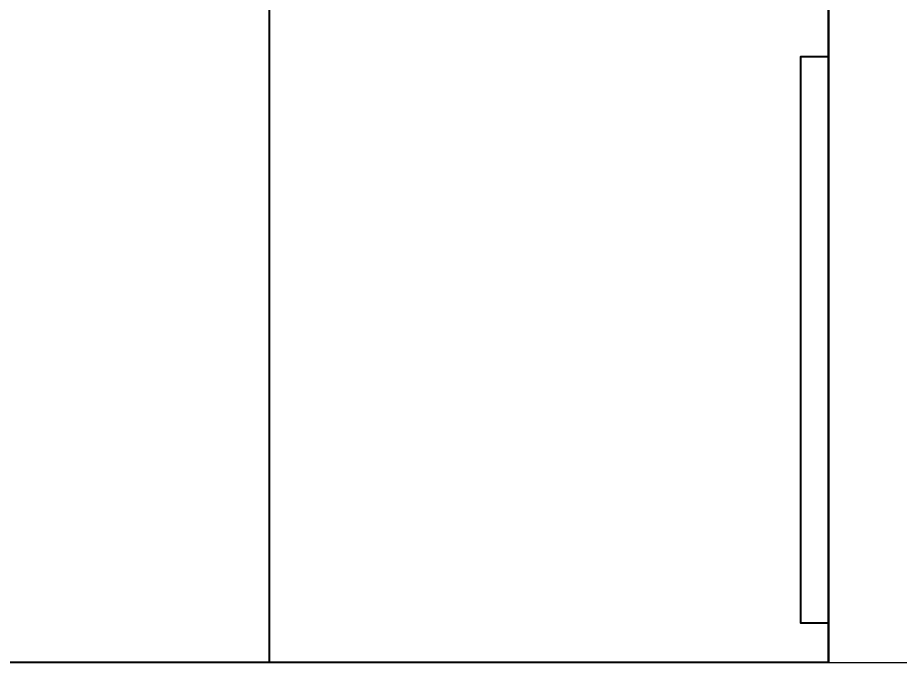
# Model space of a CAD drawing. Extents: x -178977 to 231842, y -29287 to 19916.
# Drawn here: x 23151 to 23939, y -12830 to -12253 of the extents above; entities that cross this region are included whole.
import ezdxf
from ezdxf import colors
from ezdxf.entities.mleader import LeaderData, LeaderLine
from ezdxf.math import Vec2, Vec3

# ---------------------------------------------------------------- set-up
doc = ezdxf.new("R2010")
doc.units = 0
doc.header["$LTSCALE"] = 0.25
doc.linetypes.add('DASHDOT', pattern=[25.4, 12.7, -6.35, 0, -6.35])
doc.layers.add('01-First Floor-FUR$0$FALSE CEILING', color=251, linetype='Continuous')
doc.layers.add('01-First Floor-FUR$0$X-WHITE glass', color=255, linetype='Continuous')
for name, color, linetype, lineweight in [('01-First Floor-FUR$0$Walls', 251, 'Continuous', 5), ('E-LITE-CLNG-CNDT', 6, 'DASHDOT', 35), ('E-POWR-TEXT', 6, 'Continuous', 25)]:
    doc.layers.add(name, color=color, linetype=linetype, lineweight=lineweight)
doc.styles.add('DC_Elc_Romans', font='elc_romans.shx', dxfattribs={"width": 0.7})

# ---------------------------------------------------------------- blocks, each defined once
blk = doc.blocks.new('01-First Floor-FUR')
at = {"layer": '01-First Floor-FUR$0$FALSE CEILING', "linetype": 'Continuous'}
blk.add_line((23376, -12830), (23376, -8830), dxfattribs=at)
at = {"layer": '01-First Floor-FUR$0$FALSE CEILING'}
blk.add_lwpolyline([(20376, -8830), (23876, -8830), (23876, -10710), (23876, -10710), (23876, -12830), (20376, -12830), (20376, -8830)], dxfattribs=at)
at = {"layer": '01-First Floor-FUR$0$FALSE CEILING', "elevation": -0.1}
blk.add_lwpolyline([(23876, -12288.54), (23851, -12288.54), (23851, -12794.54), (23876, -12794.54), (23876, -12288.54)], dxfattribs=at)
at = {"layer": '01-First Floor-FUR$0$Walls'}
blk.add_line((21606, -12830), (24826, -12830), dxfattribs=at)
at = {"layer": '01-First Floor-FUR$0$X-WHITE glass', "color": 253, "lineweight": 30, "ltscale": 6, "true_color": 0x9898cc}
blk.add_line((23876, -10660), (23876, -12830), dxfattribs=at)

msp = doc.modelspace()

# ---------------------------------------------------------------- block references
at = {"layer": 'E-LITE-CLNG-CNDT'}
msp.add_blockref('01-First Floor-FUR', (0, 0), dxfattribs=at)

# ---------------------------------------------------------------- leaders
at = {"layer": 'E-POWR-TEXT'}
ml = msp.add_multileader_mtext('Standard', dxfattribs=at)
ml.set_content('FOR EXHAUST FAN EF-1', color=256, style='DC_Elc_Romans')
ml.set_leader_properties(color=45)
ml.build(insert=Vec2(0, 0))
ml.multileader.update_dxf_attribs({"dogleg_length": 2, "arrow_head_size": 200, "scale": 100})
ctx = ml.context
ctx.base_point, ctx.scale, ctx.char_height, ctx.arrow_head_size, ctx.landing_gap_size, ctx.plane_origin = Vec3(21183.72, -11480.05, 0), 100, 200, 200, 200, Vec3(22751.35, -11299.2, 0)
ctx.text_align_type = 2
notes = []
notes.append((ctx, [(1, (1, 1, 0), (24275.08, -11480.05, 0), (-1, 0), 84.69, [(0, [(24934.29, -10472.05, 0)], 0, [])])]))
ctx.mtext.insert, ctx.mtext.alignment, ctx.mtext.flow_direction = Vec3(23990.39, -11380.05, 0), 3, 5
for ctx, leaders in notes:
    for number, flags, end, landing, length, lines in leaders:
        leader = LeaderData()
        leader.index, (leader.has_last_leader_line, leader.has_dogleg_vector, leader.attachment_direction) = number, flags
        leader.last_leader_point, leader.dogleg_vector, leader.dogleg_length = Vec3(end), Vec3(landing), length
        for number, points, colour, breaks in lines:
            line = LeaderLine()
            line.index, line.vertices, line.color, line.breaks = number, Vec3.list(points), colors.encode_raw_color(colour), breaks
            leader.lines.append(line)
        ctx.leaders.append(leader)

doc.saveas('drawing.dxf')
